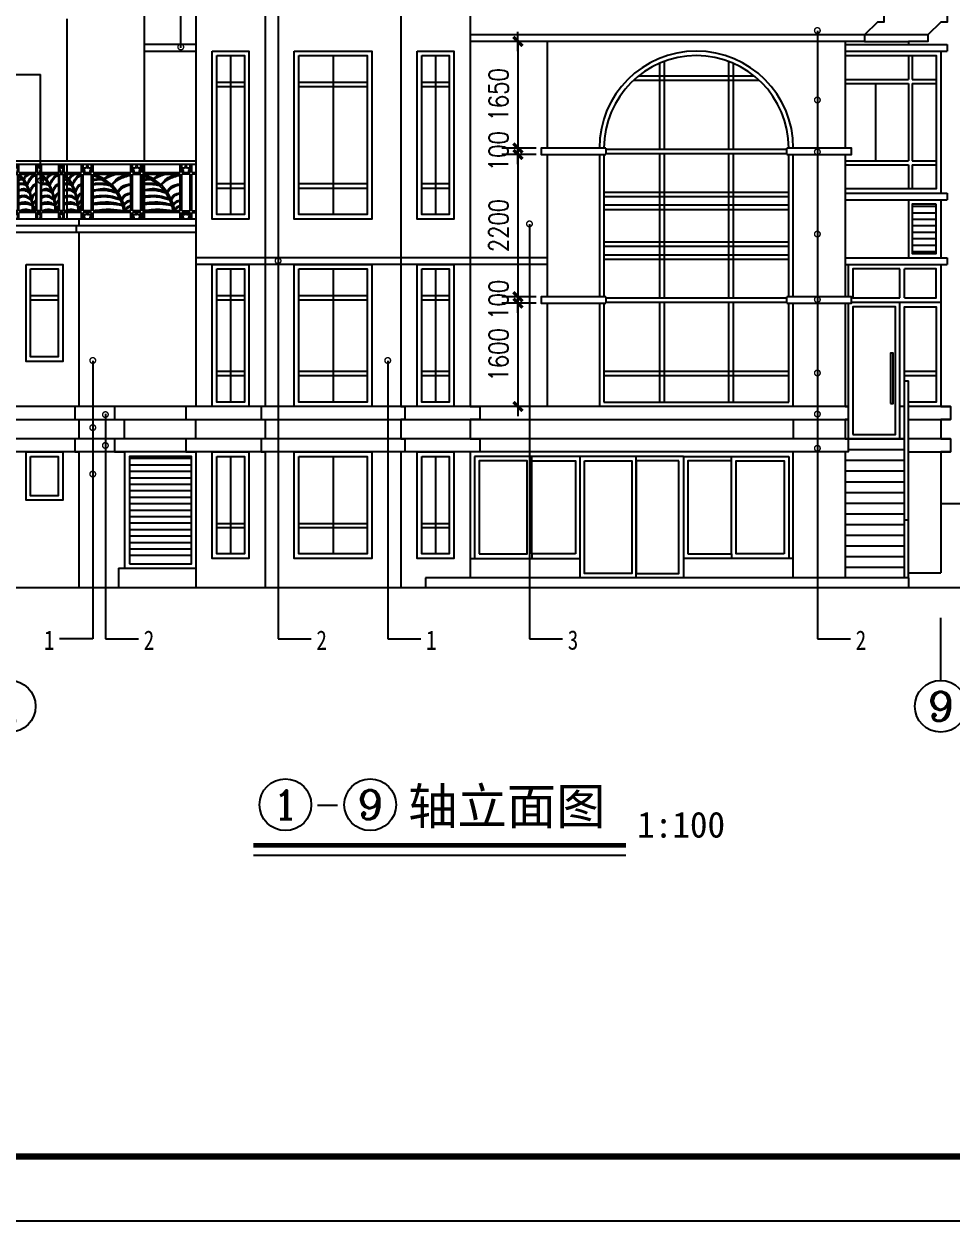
# Model space of a CAD drawing. Extents: x 12400 to 217743, y 90685 to 209848.
# Drawn here: x 58188 to 72545, y 136580 to 155101 of the extents above; entities that cross this region are included whole.
import ezdxf
from ezdxf.enums import TextEntityAlignment as Align

# ---------------------------------------------------------------- set-up
doc = ezdxf.new("R2010")
doc.units = 0
doc.header["$LTSCALE"] = 200
doc.layers.get('0').update_dxf_attribs({"linetype": 'CONTINUOUS'})
doc.layers.get('DEFPOINTS').update_dxf_attribs({"linetype": 'CONTINUOUS'})
for name, color, linetype in [('AXIS', 3, 'CONTINUOUS'), ('AXIS_TEXT', 7, 'CONTINUOUS'), ('GROUND', 2, 'CONTINUOUS'), ('LM', 143, 'CONTINUOUS'), ('LM-2', 5, 'CONTINUOUS'), ('LM-4', 4, 'CONTINUOUS'), ('LM-8', 8, 'CONTINUOUS'), ('PUB_DIM', 3, 'CONTINUOUS'), ('PUB_TEXT', 7, 'CONTINUOUS'), ('PUB_TITLE', 143, 'CONTINUOUS')]:
    doc.layers.add(name, color=color, linetype=linetype)
doc.styles.add('2', font='SIMHEI.TTF')
doc.styles.add('COMPLEX', font='COMPLEX')
doc.styles.add('DIM_FONT', font='SIMPLEX', dxfattribs={"width": 0.8})
doc.styles.add('黑体', font='SIMHEI.TTF', dxfattribs={"width": 0.8})
doc.dimstyles.new('DIMN', dxfattribs={"dimtxt": 300, "dimasz": 1, "dimexe": 250, "dimexo": 300, "dimgap": 150, "dimtad": 1, "dimdec": 0, "dimzin": 0, "dimdsep": 46, "dimtxsty": 'DIM_FONT', "dimblk": '_DIMX', "dimblk1": '_DIMX', "dimblk2": '_DIMX', "dimcen": 2.5, "dimclrt": 7, "dimadec": 0, "dimazin": 0, "dimtfac": 1, "dimtdec": 0, "dimtix": 1, "dimtmove": 2, "dimatfit": 3, "dimldrblk": '_DIMX', "dimfxl": 0, "dimtolj": 1, "dimtzin": 0, "dimarcsym": 0})
pattern_1 = [(0, (57574.87, 148680.76), (0, 100), [])]

# ---------------------------------------------------------------- blocks, each defined once
blk = doc.blocks.new('_AXISO')
blk.add_circle((0, 0), 0.5)
at = {"layer": 'AXIS_TEXT', "style": 'COMPLEX', "width": 1.041667}
blk.add_attdef('A', text='', height=0.56, dxfattribs=at).set_placement((-0.25, -0.28), (0.25, -0.28), align=Align.FIT)
blk = doc.blocks.new('TH')
for p, q in [((0, 710), (0, 835)), ((25, 710), (25, 835)), ((150, 710), (150, 835)), ((175, 710), (175, 835)), ((0, 125), (0, 685)), ((25, 710), (150, 710)), ((25, 685), (150, 685)), ((25, 125), (25, 685)), ((150, 125), (150, 685)), ((175, 710), (750, 710)), ((175, 685), (565, 685)), ((175, 685), (750, 685)), ((175, 125), (175, 685)), ((0, 0), (0, 100)), ((150, 125), (25, 125)), ((150, 100), (25, 100)), ((25, 0), (25, 100)), ((150, 0), (150, 100)), ((750, 125), (175, 125)), ((565, 125), (175, 125)), ((175, 0), (175, 100)), ((750, 100), (175, 100)), ((565, 100), (175, 100))]:
    blk.add_line(p, q)
for centre, radius, start, end in [((41, 720), 57.4, 59.1062, 106.1105), ((-59, 702), 112, 4.3251, 41.3186), ((305, 743), 236, 157.1421, 173.6725), ((-130, 743), 236, 6.3275, 22.8579), ((134, 720), 57.4, 73.8895, 120.8938), ((234, 702), 112, 138.6814, 175.6749), ((-33, 2), 714, 9.9017, 73.0283), ((-33, 2), 689, 10.2649, 72.3926), ((41, 10), 57.4, 59.1062, 106.1105), ((-59, -8), 112, 4.3251, 41.3186), ((169, 42), 100, 144.5085, 169.88), ((6, 42), 100, 10.12, 35.4915), ((134, 10), 57.4, 73.8895, 120.8938), ((234, -8), 112, 138.6814, 175.6749)]:
    blk.add_arc(centre, radius, start, end)
for points, knots in [([(298, 606), (230, 610), (207, 606), (186, 597), (175, 590)], [11.54051, 11.54051, 11.54051, 11.54051, 68.101495, 82.734987, 82.734987, 82.734987, 82.734987]), ([(311, 599), (282, 598), (213, 596), (184, 585), (175, 581)], [12.842203, 12.842203, 12.842203, 12.842203, 73.239021, 103.712336, 103.712336, 103.712336, 103.712336]), ([(339, 612), (366, 635), (407, 668), (458, 679), (488, 685)], [11.316943, 11.316943, 11.316943, 11.316943, 79.411531, 166.775768, 166.775768, 166.775768, 166.775768]), ([(344, 608), (364, 621), (424, 648), (485, 672), (526, 683), (536, 685)], [8.403903, 8.403903, 8.403903, 8.403903, 79.190626, 170.710652, 203.85402, 203.85402, 203.85402, 203.85402]), ([(455, 522), (485, 559), (558, 651), (673, 670), (750, 685)], [18.382361, 18.382361, 18.382361, 18.382361, 149.257436, 364.36972, 364.36972, 364.36972, 364.36972]), ([(460, 517), (490, 546), (568, 621), (681, 653), (750, 673)], [11.753988, 11.753988, 11.753988, 11.753988, 121.903235, 248.175263, 248.175263, 248.175263, 248.175263]), ([(422, 519), (372, 535), (328, 546), (230, 543), (197, 539), (175, 526)], [20.46358, 20.46358, 20.46358, 20.46358, 98.659831, 158.402876, 190.15021, 190.15021, 190.15021, 190.15021]), ([(435, 507), (401, 513), (350, 525), (243, 530), (197, 523), (175, 515)], [14.227381, 14.227381, 14.227381, 14.227381, 93.606029, 171.303801, 213.621379, 213.621379, 213.621379, 213.621379]), ([(519, 412), (465, 437), (421, 454), (320, 465), (202, 446), (175, 429)], [10.402189, 10.402189, 10.402189, 10.402189, 112.356432, 215.457104, 278.726643, 278.726643, 278.726643, 278.726643]), ([(532, 393), (474, 413), (391, 440), (237, 440), (186, 422), (175, 418)], [9.461171, 9.461171, 9.461171, 9.461171, 147.332663, 272.714736, 308.893502, 308.893502, 308.893502, 308.893502]), ([(550, 414), (568, 448), (616, 513), (696, 530), (750, 535)], [24.516136, 24.516136, 24.516136, 24.516136, 125.399949, 260.483794, 260.483794, 260.483794, 260.483794]), ([(557, 404), (580, 436), (618, 476), (689, 509), (732, 519), (750, 523)], [10.043055, 10.043055, 10.043055, 10.043055, 100.412782, 192.312138, 232.456968, 232.456968, 232.456968, 232.456968]), ([(611, 304), (622, 330), (649, 384), (712, 396), (750, 403)], [17.713745, 17.713745, 17.713745, 17.713745, 96.2191, 195.670393, 195.670393, 195.670393, 195.670393]), ([(617, 291), (631, 315), (663, 363), (718, 381), (750, 390)], [15.803995, 15.803995, 15.803995, 15.803995, 97.46221, 184.250808, 184.250808, 184.250808, 184.250808]), ([(582, 305), (520, 333), (434, 360), (322, 358), (204, 349), (175, 334)], [10.06018, 10.06018, 10.06018, 10.06018, 135.935988, 280.637583, 341.577987, 341.577987, 341.577987, 341.577987]), ([(591, 288), (542, 304), (426, 340), (305, 343), (175, 320)], [13.966972, 13.966972, 13.966972, 13.966972, 166.386698, 375.533597, 375.533597, 375.533597, 375.533597]), ([(619, 217), (568, 230), (482, 258), (349, 259), (215, 249), (175, 235)], [12.447391, 12.447391, 12.447391, 12.447391, 130.535251, 287.275388, 383.518027, 383.518027, 383.518027, 383.518027]), ([(645, 219), (658, 239), (684, 276), (728, 284), (750, 288)], [4.876858, 4.876858, 4.876858, 4.876858, 72.66447, 135.635774, 135.635774, 135.635774, 135.635774]), ([(647, 211), (662, 225), (693, 255), (730, 276), (750, 288)], [7.051475, 7.051475, 7.051475, 7.051475, 67.236273, 135.396703, 135.396703, 135.396703, 135.396703]), ([(667, 136), (671, 151), (690, 182), (716, 205), (750, 207)], [23.037268, 23.037268, 23.037268, 23.037268, 47.127246, 111.9889, 111.9889, 111.9889, 111.9889]), ([(670, 125), (679, 142), (698, 173), (733, 192), (750, 197)], [0, 0, 0, 0, 57.585157, 111.305637, 111.305637, 111.305637, 111.305637])]:
    blk.add_open_spline(points, degree=3, knots=knots)
for points in [[(624, 204), (442, 227), (175, 219)], [(644, 125), (440, 146), (175, 125)]]:
    blk.add_spline(points, degree=3)
blk = doc.blocks.new('A$C27C50CEE')
for p, q in [((0, 723), (0, 850)), ((25, 723), (25, 850)), ((153, 723), (153, 850)), ((178, 723), (178, 850)), ((0, 127), (0, 697)), ((25, 723), (153, 723)), ((25, 697), (153, 697)), ((25, 127), (25, 697)), ((153, 127), (153, 697)), ((178, 723), (763, 723)), ((178, 697), (575, 697)), ((178, 697), (763, 697)), ((178, 127), (178, 697)), ((0, 0), (0, 102)), ((153, 127), (25, 127)), ((153, 102), (25, 102)), ((25, 0), (25, 102)), ((153, 0), (153, 102)), ((763, 127), (178, 127)), ((575, 127), (178, 127)), ((178, 0), (178, 102)), ((763, 102), (178, 102)), ((575, 102), (178, 102))]:
    blk.add_line(p, q)
for centre, radius, start, end in [((42, 733), 58.4, 59.1062, 106.1105), ((-60, 714), 114, 4.3251, 41.3186), ((310, 757), 240, 157.1421, 173.6725), ((-132, 757), 240, 6.3275, 22.8579), ((136, 733), 58.4, 73.8895, 120.8938), ((238, 714), 114, 138.6814, 175.6749), ((-34, 2), 727, 9.9017, 73.0283), ((-34, 2), 701, 10.2649, 72.3926), ((42, 10), 58.4, 59.1062, 106.1105), ((-60, -9), 114, 4.3251, 41.3186), ((172, 42), 102, 144.5085, 169.88), ((6, 42), 102, 10.12, 35.4915), ((136, 10), 58.4, 73.8895, 120.8938), ((238, -9), 114, 138.6814, 175.6749)]:
    blk.add_arc(centre, radius, start, end)
for points, knots in [([(303, 617), (234, 620), (211, 617), (190, 607), (178, 600)], [11.54051, 11.54051, 11.54051, 11.54051, 68.101495, 82.734987, 82.734987, 82.734987, 82.734987]), ([(316, 610), (287, 609), (217, 606), (188, 596), (178, 592)], [12.842203, 12.842203, 12.842203, 12.842203, 73.239021, 103.712336, 103.712336, 103.712336, 103.712336]), ([(345, 623), (373, 647), (414, 680), (467, 691), (496, 697)], [11.316943, 11.316943, 11.316943, 11.316943, 79.411531, 166.775768, 166.775768, 166.775768, 166.775768]), ([(350, 619), (371, 632), (432, 660), (494, 684), (535, 695), (546, 697)], [8.403903, 8.403903, 8.403903, 8.403903, 79.190626, 170.710652, 203.85402, 203.85402, 203.85402, 203.85402]), ([(463, 532), (494, 569), (568, 663), (685, 682), (763, 697)], [18.382361, 18.382361, 18.382361, 18.382361, 149.257436, 364.36972, 364.36972, 364.36972, 364.36972]), ([(468, 526), (499, 556), (579, 632), (693, 665), (763, 685)], [11.753988, 11.753988, 11.753988, 11.753988, 121.903235, 248.175263, 248.175263, 248.175263, 248.175263]), ([(430, 528), (378, 545), (334, 556), (234, 553), (201, 549), (178, 536)], [20.46358, 20.46358, 20.46358, 20.46358, 98.659831, 158.402876, 190.15021, 190.15021, 190.15021, 190.15021]), ([(443, 516), (409, 523), (357, 534), (248, 540), (200, 532), (178, 524)], [14.227381, 14.227381, 14.227381, 14.227381, 93.606029, 171.303801, 213.621379, 213.621379, 213.621379, 213.621379]), ([(528, 419), (473, 445), (428, 463), (325, 474), (205, 454), (178, 437)], [10.402189, 10.402189, 10.402189, 10.402189, 112.356432, 215.457104, 278.726643, 278.726643, 278.726643, 278.726643]), ([(542, 400), (483, 420), (398, 448), (241, 448), (190, 430), (178, 426)], [9.461171, 9.461171, 9.461171, 9.461171, 147.332663, 272.714736, 308.893502, 308.893502, 308.893502, 308.893502]), ([(560, 421), (578, 456), (627, 522), (709, 540), (763, 544)], [24.516136, 24.516136, 24.516136, 24.516136, 125.399949, 260.483794, 260.483794, 260.483794, 260.483794]), ([(567, 411), (591, 444), (629, 485), (701, 518), (746, 529), (763, 532)], [10.043055, 10.043055, 10.043055, 10.043055, 100.412782, 192.312138, 232.456968, 232.456968, 232.456968, 232.456968]), ([(622, 310), (633, 336), (661, 391), (725, 403), (763, 410)], [17.713745, 17.713745, 17.713745, 17.713745, 96.2191, 195.670393, 195.670393, 195.670393, 195.670393]), ([(628, 297), (643, 321), (675, 369), (731, 388), (763, 397)], [15.803995, 15.803995, 15.803995, 15.803995, 97.46221, 184.250808, 184.250808, 184.250808, 184.250808]), ([(593, 311), (530, 339), (442, 367), (327, 365), (207, 355), (178, 340)], [10.06018, 10.06018, 10.06018, 10.06018, 135.935988, 280.637583, 341.577987, 341.577987, 341.577987, 341.577987]), ([(601, 293), (552, 310), (434, 346), (311, 349), (178, 326)], [13.966972, 13.966972, 13.966972, 13.966972, 166.386698, 375.533597, 375.533597, 375.533597, 375.533597]), ([(630, 221), (578, 234), (490, 262), (355, 264), (218, 254), (178, 239)], [12.447391, 12.447391, 12.447391, 12.447391, 130.535251, 287.275388, 383.518027, 383.518027, 383.518027, 383.518027]), ([(657, 223), (670, 243), (696, 281), (742, 289), (763, 293)], [4.876858, 4.876858, 4.876858, 4.876858, 72.66447, 135.635774, 135.635774, 135.635774, 135.635774]), ([(659, 215), (674, 229), (705, 259), (743, 281), (763, 293)], [7.051475, 7.051475, 7.051475, 7.051475, 67.236273, 135.396703, 135.396703, 135.396703, 135.396703]), ([(679, 139), (683, 153), (703, 185), (729, 208), (763, 211)], [23.037268, 23.037268, 23.037268, 23.037268, 47.127246, 111.9889, 111.9889, 111.9889, 111.9889]), ([(682, 127), (691, 145), (711, 177), (746, 195), (763, 201)], [0, 0, 0, 0, 57.585157, 111.305637, 111.305637, 111.305637, 111.305637])]:
    blk.add_open_spline(points, degree=3, knots=knots)
for points in [[(635, 207), (450, 231), (178, 223)], [(656, 127), (448, 148), (178, 127)]]:
    blk.add_spline(points, degree=3)
blk = doc.blocks.new('_DIMX')
blk.add_line((-150, 0), (150, 0))
at = {"const_width": 50}
blk.add_lwpolyline([(-70, -70), (70, 70)], dxfattribs=at)
blk = doc.blocks.new('*D2277')
at = {"layer": 'DEFPOINTS', "color": 0}
for p in [(66110, 154831), (65830, 153181), (66110, 153181)]:
    blk.add_point(p, dxfattribs=at)
at = {"layer": 'PUB_DIM', "color": 0, "lineweight": -2}
for p, q in [((66110, 154831), (65580, 154831)), ((65830, 154830), (65830, 153182)), ((66110, 153181), (65580, 153181))]:
    blk.add_line(p, q, dxfattribs=at)
for p, rotation in [((65830, 154831), 90), ((65830, 153181), 270)]:
    blk.add_blockref('_DIMX', p, dxfattribs=dict(at, rotation=rotation))
at = {"layer": 'PUB_DIM', "color": 7, "insert": (65530, 154006), "char_height": 300, "attachment_point": 5, "rotation": 90, "style": 'DIM_FONT'}
blk.add_mtext('\\A1;1650', dxfattribs=at)
blk = doc.blocks.new('*D2278')
at = {"layer": 'DEFPOINTS', "color": 0}
for p in [(66110, 153181), (65830, 153081), (66110, 153081)]:
    blk.add_point(p, dxfattribs=at)
at = {"layer": 'PUB_DIM', "color": 0, "lineweight": -2}
for p, q in [((66110, 153181), (65580, 153181)), ((65830, 153182), (65830, 153183)), ((65830, 153181), (65830, 153081)), ((66110, 153081), (65580, 153081)), ((65830, 153080), (65830, 153079))]:
    blk.add_line(p, q, dxfattribs=at)
for p, rotation in [((65830, 153181), 270), ((65830, 153081), 90)]:
    blk.add_blockref('_DIMX', p, dxfattribs=dict(at, rotation=rotation))
at = {"layer": 'PUB_DIM', "color": 7, "insert": (65530, 153131), "char_height": 300, "attachment_point": 5, "rotation": 90, "style": 'DIM_FONT'}
blk.add_mtext('\\A1;100', dxfattribs=at)
blk = doc.blocks.new('*D2279')
at = {"layer": 'DEFPOINTS', "color": 0}
for p in [(66110, 153081), (65830, 150881), (66110, 150881)]:
    blk.add_point(p, dxfattribs=at)
at = {"layer": 'PUB_DIM', "color": 0, "lineweight": -2}
for p, q in [((66110, 153081), (65580, 153081)), ((65830, 153080), (65830, 150882)), ((66110, 150881), (65580, 150881))]:
    blk.add_line(p, q, dxfattribs=at)
for p, rotation in [((65830, 153081), 90), ((65830, 150881), 270)]:
    blk.add_blockref('_DIMX', p, dxfattribs=dict(at, rotation=rotation))
at = {"layer": 'PUB_DIM', "color": 7, "insert": (65530, 151981), "char_height": 300, "attachment_point": 5, "rotation": 90, "style": 'DIM_FONT'}
blk.add_mtext('\\A1;2200', dxfattribs=at)
blk = doc.blocks.new('*D2280')
at = {"layer": 'DEFPOINTS', "color": 0}
for p in [(65830, 150781), (66110, 150881), (66110, 150781)]:
    blk.add_point(p, dxfattribs=at)
at = {"layer": 'PUB_DIM', "color": 0, "lineweight": -2}
for p, q in [((66110, 150881), (65580, 150881)), ((66110, 150781), (65580, 150781)), ((65830, 150882), (65830, 150883)), ((65830, 150881), (65830, 150781)), ((65830, 150780), (65830, 150779))]:
    blk.add_line(p, q, dxfattribs=at)
for p, rotation in [((65830, 150881), 270), ((65830, 150781), 90)]:
    blk.add_blockref('_DIMX', p, dxfattribs=dict(at, rotation=rotation))
at = {"layer": 'PUB_DIM', "color": 7, "insert": (65530, 150831), "char_height": 300, "attachment_point": 5, "rotation": 90, "style": 'DIM_FONT'}
blk.add_mtext('\\A1;100', dxfattribs=at)
blk = doc.blocks.new('*D2281')
at = {"layer": 'DEFPOINTS', "color": 0}
for p in [(66110, 150781), (65830, 149181), (66110, 149181)]:
    blk.add_point(p, dxfattribs=at)
at = {"layer": 'PUB_DIM', "color": 0, "lineweight": -2}
for p, q in [((66110, 150781), (65580, 150781)), ((65830, 150780), (65830, 149182)), ((66110, 149181), (65580, 149181))]:
    blk.add_line(p, q, dxfattribs=at)
for p, rotation in [((65830, 150781), 90), ((65830, 149181), 270)]:
    blk.add_blockref('_DIMX', p, dxfattribs=dict(at, rotation=rotation))
at = {"layer": 'PUB_DIM', "color": 7, "insert": (65530, 149981), "char_height": 300, "attachment_point": 5, "rotation": 90, "style": 'DIM_FONT'}
blk.add_mtext('\\A1;1600', dxfattribs=at)
blk = doc.blocks.new('_DOTSMALL')
at = {"color": 0, "linetype": 'ByBlock', "const_width": 0.5}
blk.add_lwpolyline([(-0.0625, 0, 1), (0.0625, 0, 1)], format="xyb", close=True, dxfattribs=at)

msp = doc.modelspace()

# ---------------------------------------------------------------- hatches: boundary and pattern name
at = {"layer": 'LM-8'}
h = msp.add_hatch(dxfattribs=at)
h.set_pattern_fill('_U', color=256, scale=100, style=0, pattern_type=0)
h.set_pattern_definition(pattern_1)
h.paths.add_polyline_path([(71929.076, 152310.756), (71929.076, 151550.756), (72299.076, 151550.756), (72299.076, 152310.756)])
h = msp.add_hatch(dxfattribs=at)
h.set_pattern_fill('_U', color=256, scale=100, style=0, pattern_type=0)
h.set_pattern_definition(pattern_1)
h.paths.add_polyline_path([(59819.076, 146830.756), (60779.076, 146830.756), (60779.076, 148410.756), (59819.076, 148410.756)])

# ---------------------------------------------------------------- linework, layer by layer
for p, q in [((72169.076, 154930.756), (65089.076, 154930.756)), ((72369.076, 152380.756), (72369.076, 151480.756))]:
    msp.add_line(p, q)
at = {"color": 0, "linetype": 'ByBlock', "const_width": 87.5}
for points in [[(59252.616, 149883.364, 1), (59252.616, 149905.239, 1)], [(63815.334, 149883.364, 1), (63815.334, 149905.239, 1)], [(59252.616, 148845.225, 1), (59252.616, 148867.1, 1)]]:
    msp.add_lwpolyline(points, format="xyb", close=True, dxfattribs=at)
at = {"layer": 'AXIS'}
msp.add_line((72369.076, 144943.632), (72369.076, 145910.438), dxfattribs=at)
at = {"layer": 'GROUND'}
msp.add_line((55406.259, 146380.756), (73056.795, 146380.756), dxfattribs=at)
at = {"layer": 'LM'}
for p, q in [((60049.076, 158480.756), (60049.076, 152980.756)), ((70889.076, 154780.756), (72469.076, 154780.756)), ((71189.14, 154830.756), (71869.076, 154830.756)), ((71869.076, 154830.756), (71869.076, 154780.756)), ((72369.076, 154680.756), (72369.076, 152480.756)), ((72469.076, 154780.756), (72469.076, 154680.756)), ((67159.076, 153080.756), (67159.076, 150880.756)), ((70019.076, 150880.756), (70019.076, 153080.756)), ((58025.228, 152930.756), (60849.076, 152930.756)), ((60049.076, 152915.756), (60049.076, 152080.756)), ((70889.076, 152480.756), (72469.076, 152480.756)), ((72469.076, 152480.756), (72469.076, 152380.756)), ((70889.076, 152380.756), (72469.076, 152380.756)), ((71869.076, 152380.756), (71869.076, 151480.756)), ((60849.076, 152080.756), (58025.228, 152080.756)), ((59039.37, 152080.756), (59039.37, 151980.756)), ((57969.076, 151980.756), (60849.076, 151980.756)), ((57969.076, 151880.756), (60849.076, 151880.756)), ((58994.834, 151980.756), (58994.834, 151880.756)), ((59039.37, 151880.756), (59039.37, 149180.756)), ((70889.076, 151480.756), (72469.076, 151480.756)), ((70889.076, 151380.756), (72469.076, 151380.756)), ((72369.076, 151380.756), (72369.076, 149180.756)), ((72469.076, 151480.756), (72469.076, 151380.756)), ((67159.076, 150780.756), (67159.076, 149250.756)), ((70019.076, 149250.756), (70019.076, 150780.756)), ((71869.076, 146530.756), (71869.076, 149580.756)), ((58977.238, 149180.756), (58977.238, 148980.756)), ((67159.076, 149250.756), (70019.076, 149250.756)), ((71809.076, 149180.756), (71739.076, 149180.756)), ((72519.076, 149180.756), (71869.076, 149180.756)), ((57969.076, 148980.756), (70939.076, 148980.756)), ((59039.37, 148980.756), (59039.37, 148680.756)), ((70089.076, 148980.756), (70089.076, 148680.756)), ((71869.076, 148980.756), (72519.076, 148980.756)), ((71809.076, 148680.756), (57969.076, 148680.756)), ((58977.238, 148680.756), (58977.238, 148480.756)), ((72519.076, 148680.756), (71869.076, 148680.756)), ((59039.37, 148480.756), (59039.37, 146380.756)), ((59749.076, 146680.756), (59749.076, 148480.756)), ((66789.076, 148410.756), (65159.076, 148410.756)), ((65159.076, 148410.756), (65159.076, 146830.756)), ((66789.076, 148410.756), (66789.076, 146530.756)), ((68389.076, 148410.756), (70019.076, 148410.756)), ((68389.076, 148410.756), (68389.076, 146530.756)), ((70019.076, 148410.756), (70019.076, 146830.756)), ((71869.076, 148480.756), (72519.076, 148480.756)), ((72369.076, 148480.756), (72369.076, 146607.084)), ((72369.076, 147680.756), (73846.298, 147680.756)), ((65089.076, 146830.756), (66789.076, 146830.756)), ((70089.076, 146830.756), (68389.076, 146830.756)), ((59649.076, 146680.756), (60849.076, 146680.756)), ((59649.076, 146680.756), (59649.076, 146380.756)), ((71869.076, 146607.084), (72369.076, 146607.084))]:
    msp.add_line(p, q, dxfattribs=at)
for points in [[(71869.011, 155280.756), (72469.17, 155280.756), (72469.17, 155130.756), (72369.076, 155130.756), (72169.076, 154930.756), (72169.076, 154830.756), (71869.076, 154830.756)], [(60849.076, 154780.756), (60049.076, 154780.756), (60049.076, 154680.756), (60849.076, 154680.756)], [(59039.37, 149180.756), (58977.238, 149180.756), (58977.238, 148980.756), (59039.37, 148980.756), (59039.37, 148680.756), (58977.238, 148680.756), (58977.238, 148480.756), (59039.37, 148480.756)], [(59740.317, 149180.756), (59590.317, 149180.756), (59590.317, 148980.756), (59740.317, 148980.756), (59740.317, 148680.756), (59590.317, 148680.756), (59590.317, 148480.756), (59740.317, 148480.756)], [(72369.076, 149180.756), (72519.076, 149180.756), (72519.076, 148980.756), (72369.076, 148980.756), (72369.076, 148680.756), (72519.076, 148680.756), (72519.076, 148480.756), (72369.076, 148480.756)], [(70089.076, 146530.756), (70089.076, 148480.756), (65089.076, 148480.756)]]:
    msp.add_lwpolyline(points, dxfattribs=at)
for points in [[(61101.38, 154680.756), (61667.066, 154680.756), (61667.066, 152080.756), (61101.38, 152080.756)], [(62369.076, 154680.756), (63569.076, 154680.756), (63569.076, 152080.756), (62369.076, 152080.756)], [(64271.086, 154680.756), (64836.771, 154680.756), (64836.771, 152080.756), (64271.086, 152080.756)], [(58221.38, 151380.756), (58787.066, 151380.756), (58787.066, 149880.756), (58221.38, 149880.756)], [(61101.38, 151380.756), (61667.066, 151380.756), (61667.066, 149180.756), (61101.38, 149180.756)], [(62369.076, 151380.756), (63569.076, 151380.756), (63569.076, 149180.756), (62369.076, 149180.756)], [(64271.086, 151380.756), (64836.771, 151380.756), (64836.771, 149180.756), (64271.086, 149180.756)], [(58221.38, 148480.756), (58787.066, 148480.756), (58787.066, 147730.756), (58221.38, 147730.756)], [(61101.38, 148480.756), (61667.066, 148480.756), (61667.066, 146830.756), (61101.38, 146830.756)], [(62369.076, 148480.756), (63569.076, 148480.756), (63569.076, 146830.756), (62369.076, 146830.756)], [(64271.086, 148480.756), (64836.771, 148480.756), (64836.771, 146830.756), (64271.086, 146830.756)]]:
    msp.add_lwpolyline(points, close=True, dxfattribs=at)
msp.add_arc((68589.076, 153180.756), 1430, 0, 180, dxfattribs=at)
at = {"layer": 'LM-2'}
for p, q in [((61919.37, 158630.756), (61919.37, 149180.756)), ((64018.781, 158630.756), (64018.781, 149180.756)), ((70889.14, 154830.756), (65089.076, 154830.756)), ((66289.076, 153180.756), (66289.076, 154830.756)), ((70889.076, 154830.756), (70889.076, 153180.756)), ((67189.076, 153180.756), (67189.076, 153080.756)), ((69989.076, 153080.756), (69989.076, 153180.756)), ((66289.076, 150880.756), (66289.076, 153080.756)), ((67089.076, 153080.756), (67089.076, 150880.756)), ((70089.076, 150880.756), (70089.076, 153080.756)), ((70889.076, 153080.756), (70889.076, 150880.756)), ((57993.181, 152980.756), (60849.076, 152980.756)), ((66289.076, 149180.756), (66289.076, 150780.756)), ((67089.076, 150780.756), (67089.076, 149180.756)), ((67189.076, 150880.756), (67189.076, 150780.756)), ((69989.076, 150780.756), (69989.076, 150880.756)), ((70089.076, 149180.756), (70089.076, 150780.756)), ((70889.076, 150780.756), (70889.076, 149180.756)), ((70939.076, 149180.756), (57969.076, 149180.756)), ((70939.076, 148480.756), (57969.076, 148480.756)), ((61919.37, 148480.756), (61919.37, 146380.756)), ((64018.781, 148480.756), (64018.781, 146380.756)), ((70889.076, 148480.756), (70889.076, 146530.756)), ((64398.781, 146530.756), (64398.781, 146380.756)), ((71869.076, 146530.756), (64398.781, 146530.756)), ((71869.076, 146530.756), (71869.076, 146380.756))]:
    msp.add_line(p, q, dxfattribs=at)
for points in [[(70889.076, 155280.756), (71489.234, 155280.756), (71489.234, 155130.756), (71389.14, 155130.756), (71189.14, 154930.756), (71189.14, 154830.756), (70889.14, 154830.756)], [(67189.076, 153180.756), (66189.076, 153180.756), (66189.076, 153080.756), (67189.076, 153080.756)], [(69989.076, 153080.756), (70989.076, 153080.756), (70989.076, 153180.756), (69989.076, 153180.756)], [(67189.076, 150880.756), (66189.076, 150880.756), (66189.076, 150780.756), (67189.076, 150780.756)], [(69989.076, 150780.756), (70989.076, 150780.756), (70989.076, 150880.756), (69989.076, 150880.756)], [(61919.37, 149180.756), (61857.238, 149180.756), (61857.238, 148980.756), (61919.37, 148980.756), (61919.37, 148680.756), (61857.238, 148680.756), (61857.238, 148480.756), (61919.37, 148480.756)], [(64018.781, 149180.756), (64080.913, 149180.756), (64080.913, 148980.756), (64018.781, 148980.756), (64018.781, 148680.756), (64080.913, 148680.756), (64080.913, 148480.756), (64018.781, 148480.756)], [(70889.076, 149180.756), (70939.076, 149180.756), (70939.076, 148980.756), (70889.076, 148980.756), (70889.076, 148680.756), (70939.076, 148680.756), (70939.076, 148480.756), (70889.076, 148480.756)]]:
    msp.add_lwpolyline(points, dxfattribs=at)
msp.add_arc((68589.076, 153180.756), 1500, 0, 180, dxfattribs=at)
at = {"layer": 'LM-4'}
for p, q in [((60849.076, 158630.756), (60849.076, 149180.756)), ((65089.076, 158630.756), (65089.076, 149180.756)), ((60849.076, 148480.756), (60849.076, 146380.756)), ((65089.076, 148480.756), (65089.076, 146530.756))]:
    msp.add_line(p, q, dxfattribs=at)
for points in [[(60840.317, 149180.756), (60690.317, 149180.756), (60690.317, 148980.756), (60840.317, 148980.756), (60840.317, 148680.756), (60690.317, 148680.756), (60690.317, 148480.756), (60840.317, 148480.756)], [(65089.076, 149180.756), (65239.076, 149180.756), (65239.076, 148980.756), (65089.076, 148980.756), (65089.076, 148680.756), (65239.076, 148680.756), (65239.076, 148480.756), (65089.076, 148480.756)]]:
    msp.add_lwpolyline(points, dxfattribs=at)
at = {"layer": 'LM-8'}
for p, q in [((58849.076, 155180.756), (58849.076, 152980.756)), ((70889.076, 154680.756), (72469.076, 154680.756)), ((61384.223, 154610.756), (61384.223, 152150.756)), ((62969.076, 154610.756), (62969.076, 152150.756)), ((64553.929, 154610.756), (64553.929, 152150.756)), ((68019.076, 154492.244), (68019.076, 153165.756)), ((68089.076, 154520.495), (68089.076, 153165.756)), ((69089.076, 154520.495), (69089.076, 153165.756)), ((69159.076, 154492.244), (69159.076, 153165.756)), ((71869.076, 154610.756), (71869.076, 154240.756)), ((71929.076, 154610.756), (71929.076, 154240.756)), ((67699.975, 154300.756), (69478.176, 154300.756)), ((61171.38, 154200.756), (61597.066, 154200.756)), ((61171.38, 154130.756), (61597.066, 154130.756)), ((62439.076, 154200.756), (63499.076, 154200.756)), ((62439.076, 154130.756), (63499.076, 154130.756)), ((64341.086, 154200.756), (64766.771, 154200.756)), ((64341.086, 154130.756), (64766.771, 154130.756)), ((67618.303, 154230.756), (69559.849, 154230.756)), ((70889.076, 154240.756), (71869.076, 154240.756)), ((70889.076, 154180.756), (71869.076, 154180.756)), ((71364.076, 152980.756), (71364.076, 154180.756)), ((71869.076, 154180.756), (71869.076, 152980.756)), ((71929.076, 154240.756), (72299.076, 154240.756)), ((71929.076, 154180.756), (72299.076, 154180.756)), ((71929.076, 154180.756), (71929.076, 152980.756)), ((67189.076, 153165.756), (69989.076, 153165.756)), ((67189.076, 153095.756), (69989.076, 153095.756)), ((68019.076, 153095.756), (68019.076, 150865.756)), ((68089.076, 153095.756), (68089.076, 150865.756)), ((69089.076, 153095.756), (69089.076, 150865.756)), ((69159.076, 153095.756), (69159.076, 150865.756)), ((58849.076, 152915.756), (58849.076, 152080.756)), ((60604.821, 152803.51), (60604.821, 152930.756)), ((60630.27, 152803.51), (60630.27, 152930.756)), ((60630.27, 152803.51), (60757.516, 152803.51)), ((60757.516, 152803.51), (60757.516, 152930.756)), ((60782.965, 152803.51), (60782.965, 152930.756)), ((60782.965, 152803.51), (60849.076, 152803.51)), ((70889.076, 152980.756), (71869.076, 152980.756)), ((70889.076, 152920.756), (71869.076, 152920.756)), ((71869.076, 152920.756), (71869.076, 152550.756)), ((71929.076, 152980.756), (72299.076, 152980.756)), ((71929.076, 152920.756), (72299.076, 152920.756)), ((71929.076, 152920.756), (71929.076, 152550.756)), ((60604.821, 152208.001), (60604.821, 152778.061)), ((60630.27, 152208.001), (60630.27, 152778.061)), ((60757.516, 152778.061), (60630.27, 152778.061)), ((60757.516, 152208.001), (60757.516, 152778.061)), ((60782.965, 152208.001), (60782.965, 152778.061)), ((60849.076, 152778.061), (60782.965, 152778.061)), ((61171.38, 152630.756), (61597.066, 152630.756)), ((62439.076, 152630.756), (63499.076, 152630.756)), ((64341.086, 152630.756), (64766.771, 152630.756)), ((61171.38, 152560.756), (61597.066, 152560.756)), ((62439.076, 152560.756), (63499.076, 152560.756)), ((64341.086, 152560.756), (64766.771, 152560.756)), ((67159.076, 152500.756), (70019.076, 152500.756)), ((67159.076, 152430.756), (70019.076, 152430.756)), ((67159.076, 152300.756), (70019.076, 152300.756)), ((60604.821, 152080.756), (60604.821, 152182.552)), ((60630.27, 152208.001), (60757.516, 152208.001)), ((60630.27, 152080.756), (60630.27, 152182.552)), ((60630.27, 152182.552), (60757.516, 152182.552)), ((60757.516, 152080.756), (60757.516, 152182.552)), ((60782.965, 152208.001), (60849.076, 152208.001)), ((60782.965, 152080.756), (60782.965, 152182.552)), ((60782.965, 152182.552), (60849.076, 152182.552)), ((67159.076, 152230.756), (70019.076, 152230.756)), ((67159.076, 151730.756), (70019.076, 151730.756)), ((67159.076, 151660.756), (70019.076, 151660.756)), ((67159.076, 151530.756), (70019.076, 151530.756)), ((66289.076, 151480.756), (60849.076, 151480.756)), ((66289.076, 151380.756), (60849.076, 151380.756)), ((67159.076, 151460.756), (70019.076, 151460.756)), ((70939.076, 151380.756), (70939.076, 150880.756)), ((61384.223, 151310.756), (61384.223, 149250.756)), ((62969.076, 151310.756), (62969.076, 149250.756)), ((64553.929, 151310.756), (64553.929, 149250.756)), ((71739.076, 150865.756), (71739.076, 151310.756)), ((71809.076, 150865.756), (71809.076, 151310.756)), ((58291.38, 150900.756), (58717.066, 150900.756)), ((58291.38, 150830.756), (58717.066, 150830.756)), ((61171.38, 150900.756), (61597.066, 150900.756)), ((61171.38, 150830.756), (61597.066, 150830.756)), ((62439.076, 150900.756), (63499.076, 150900.756)), ((62439.076, 150830.756), (63499.076, 150830.756)), ((64341.086, 150900.756), (64766.771, 150900.756)), ((64341.086, 150830.756), (64766.771, 150830.756)), ((67189.076, 150865.756), (69989.076, 150865.756)), ((67189.076, 150795.756), (69989.076, 150795.756)), ((68019.076, 150795.756), (68019.076, 149250.756)), ((68089.076, 150795.756), (68089.076, 149250.756)), ((69089.076, 150795.756), (69089.076, 149250.756)), ((69159.076, 150795.756), (69159.076, 149250.756)), ((70939.076, 150780.756), (70939.076, 148680.756)), ((70989.076, 150795.756), (72369.076, 150795.756)), ((71739.076, 148680.756), (71739.076, 150795.756)), ((61171.38, 149730.756), (61597.066, 149730.756)), ((61171.38, 149660.756), (61597.066, 149660.756)), ((62439.076, 149730.756), (63499.076, 149730.756)), ((62439.076, 149660.756), (63499.076, 149660.756)), ((64341.086, 149730.756), (64766.771, 149730.756)), ((64341.086, 149660.756), (64766.771, 149660.756)), ((67159.076, 149730.756), (70019.076, 149730.756)), ((67159.076, 149660.756), (70019.076, 149660.756)), ((71809.076, 149730.756), (72299.076, 149730.756)), ((71809.076, 149660.756), (72299.076, 149660.756)), ((71809.076, 146530.756), (71809.076, 149580.756)), ((71809.076, 149580.756), (71869.076, 149580.756)), ((70939.076, 148680.756), (71809.076, 148680.756)), ((61384.223, 148410.756), (61384.223, 146900.756)), ((62969.076, 148410.756), (62969.076, 146900.756)), ((64553.929, 148410.756), (64553.929, 146900.756)), ((66044.076, 148340.756), (66044.076, 148410.756)), ((66789.076, 148410.756), (66789.076, 146530.756)), ((68389.076, 148410.756), (66789.076, 148410.756)), ((67659.076, 146530.756), (67659.076, 148410.756)), ((69134.076, 148340.756), (69134.076, 148410.756)), ((70939.076, 148515.316), (71809.076, 148515.316)), ((70889.076, 148349.936), (71809.076, 148349.936)), ((70889.076, 148184.556), (71809.076, 148184.556)), ((70889.076, 148019.176), (71809.076, 148019.176)), ((70889.076, 147853.796), (71809.076, 147853.796)), ((70889.076, 147688.416), (71809.076, 147688.416)), ((70889.076, 147523.036), (71809.076, 147523.036)), ((71809.076, 147430.756), (71869.076, 147430.756)), ((61171.38, 147370.756), (61597.066, 147370.756)), ((61171.38, 147310.756), (61597.066, 147310.756)), ((62439.076, 147370.756), (63499.076, 147370.756)), ((62439.076, 147310.756), (63499.076, 147310.756)), ((64341.086, 147370.756), (64766.771, 147370.756)), ((64341.086, 147310.756), (64766.771, 147310.756)), ((70889.076, 147357.656), (71809.076, 147357.656)), ((70889.076, 147192.276), (71809.076, 147192.276)), ((66044.076, 146900.756), (66044.076, 146830.756)), ((69134.076, 146900.756), (69134.076, 146830.756)), ((70889.076, 147026.896), (71809.076, 147026.896)), ((70889.076, 146861.516), (71809.076, 146861.516)), ((70889.076, 146696.136), (71809.076, 146696.136))]:
    msp.add_line(p, q, dxfattribs=at)
for points in [[(61171.38, 154610.756), (61597.066, 154610.756), (61597.066, 152150.756), (61171.38, 152150.756)], [(62439.076, 154610.756), (63499.076, 154610.756), (63499.076, 152150.756), (62439.076, 152150.756)], [(64341.086, 154610.756), (64766.771, 154610.756), (64766.771, 152150.756), (64341.086, 152150.756)], [(72299.076, 152310.756), (71929.076, 152310.756), (71929.076, 151550.756), (72299.076, 151550.756)], [(58291.38, 151310.756), (58717.066, 151310.756), (58717.066, 149950.756), (58291.38, 149950.756)], [(61171.38, 151310.756), (61597.066, 151310.756), (61597.066, 149250.756), (61171.38, 149250.756)], [(62439.076, 151310.756), (63499.076, 151310.756), (63499.076, 149250.756), (62439.076, 149250.756)], [(64341.086, 151310.756), (64766.771, 151310.756), (64766.771, 149250.756), (64341.086, 149250.756)], [(71009.076, 148750.756), (71669.076, 148750.756), (71669.076, 150725.756), (71009.076, 150725.756)], [(71595.014, 149226.52), (71631.442, 149226.52), (71631.442, 150009.283), (71595.014, 150009.283)], [(58291.38, 148410.756), (58717.066, 148410.756), (58717.066, 147800.756), (58291.38, 147800.756)], [(59819.076, 146750.756), (60779.076, 146750.756), (60779.076, 148410.756), (59819.076, 148410.756)], [(61171.38, 148410.756), (61597.066, 148410.756), (61597.066, 146900.756), (61171.38, 146900.756)], [(62439.076, 148410.756), (63499.076, 148410.756), (63499.076, 146900.756), (62439.076, 146900.756)], [(64341.086, 148410.756), (64766.771, 148410.756), (64766.771, 146900.756), (64341.086, 146900.756)], [(65229.076, 146900.756), (65974.076, 146900.756), (65974.076, 148340.756), (65229.076, 148340.756)], [(66719.076, 146900.756), (66044.076, 146900.756), (66044.076, 148340.756), (66719.076, 148340.756)], [(66859.076, 148340.756), (67589.076, 148340.756), (67589.076, 146600.756), (66859.076, 146600.756)], [(68319.076, 148340.756), (67659.076, 148340.756), (67659.076, 146600.756), (68319.076, 146600.756)], [(68459.076, 146900.756), (69134.076, 146900.756), (69134.076, 148340.756), (68459.076, 148340.756)], [(69949.076, 146900.756), (69204.076, 146900.756), (69204.076, 148340.756), (69949.076, 148340.756)]]:
    msp.add_lwpolyline(points, close=True, dxfattribs=at)
for points in [[(70889.076, 154610.756), (70889.076, 154610.756), (72299.076, 154610.756), (72299.076, 152550.756), (70889.076, 152550.756), (70889.076, 152550.756)], [(71739.076, 151310.756), (71009.076, 151310.756), (71009.076, 150865.756), (71739.076, 150865.756)], [(71809.076, 150865.756), (72299.076, 150865.756), (72299.076, 151310.756), (71809.076, 151310.756)], [(71809.076, 149580.756), (71809.076, 150725.756), (72299.076, 150725.756), (72299.076, 149250.756), (71869.076, 149250.756)]]:
    msp.add_lwpolyline(points, dxfattribs=at)
for centre, radius, start, end in [((60646.488, 152813.78), 58.444, 59.1061928, 106.1104786), ((60544.974, 152794.945), 113.569, 4.3251341, 41.3185742), ((60915.201, 152837.463), 240.168, 157.1420506, 173.6725437), ((60472.585, 152837.463), 240.168, 6.3274563, 22.8579494), ((60741.298, 152813.78), 58.444, 73.8895214, 120.8938072), ((60842.812, 152794.945), 113.569, 138.6814258, 175.6748659), ((60646.488, 152091.026), 58.444, 59.1061928, 106.1104786), ((60544.974, 152072.191), 113.569, 4.3251341, 41.3185742), ((60777.098, 152123.221), 102.192, 144.5084733, 169.8799786), ((60610.688, 152123.221), 102.192, 10.1200214, 35.4915267), ((60741.298, 152091.026), 58.444, 73.8895214, 120.8938072), ((60842.812, 152072.191), 113.569, 138.6814258, 175.6748659)]:
    msp.add_arc(centre, radius, start, end, dxfattribs=at)
at = {"layer": 'PUB_TEXT'}
for p, q in [((60613.846, 154733.774), (60613.846, 163143.417)), ((62119.129, 158450.098), (62119.129, 145586.445)), ((70461.252, 154992.371), (70461.252, 145586.445)), ((57972.882, 154321.239), (58445.566, 154321.239)), ((58445.566, 152667.294), (58445.566, 154321.239)), ((66007.485, 152001), (66007.485, 145586.445)), ((59252.616, 149887.461), (59252.616, 145586.445)), ((63815.334, 149887.461), (63815.334, 145586.445)), ((59448.024, 149067.486), (59448.024, 145586.445)), ((59252.616, 145586.445), (58739.194, 145586.445)), ((59448.024, 145586.445), (59961.446, 145586.445)), ((62119.129, 145586.445), (62632.551, 145586.445)), ((63815.334, 145586.445), (64328.756, 145586.445)), ((66007.485, 145586.445), (66520.908, 145586.445)), ((70461.252, 145586.445), (70974.674, 145586.445))]:
    msp.add_line(p, q, dxfattribs=at)
at = {"layer": 'PUB_TITLE'}
msp.add_line((62730.793, 143014.907), (63039.794, 143014.907), dxfattribs=at)
msp.add_lwpolyline([(96505.091, 136580.05), (12405.091, 136580.05), (12405.091, 195980.05), (96505.091, 195980.05)], close=True, dxfattribs=at)
at = {"layer": 'PUB_TITLE', "const_width": 100}
msp.add_lwpolyline([(95505.091, 137580.05), (95505.091, 194980.05), (14905.091, 194980.05), (14905.091, 137580.05)], close=True, dxfattribs=at)
at = {"layer": 'PUB_TITLE', "const_width": 70}
msp.add_lwpolyline([(61736.748, 142392.325), (67500.804, 142392.325)], dxfattribs=at)
at = {"layer": 'PUB_TITLE'}
msp.add_lwpolyline([(61736.748, 142242.325), (67500.804, 142242.325)], dxfattribs=at)

# ---------------------------------------------------------------- block references
at = {"layer": 'AXIS'}
ref = msp.add_blockref('_AXISO', (57969.076, 144543.632), dxfattribs=dict(at, xscale=800, yscale=800, zscale=800))
ref.add_attrib('A', '1', dxfattribs={"layer": 'AXIS_TEXT', "height": 448, "style": 'COMPLEX', "width": 2.083333}).set_placement((57769.076, 144319.632), (58169.076, 144319.632), align=Align.FIT)
ref = msp.add_blockref('_AXISO', (72369.076, 144543.632), dxfattribs=dict(at, xscale=800, yscale=800, zscale=800))
ref.add_attrib('A', '9', dxfattribs={"layer": 'AXIS_TEXT', "height": 448, "style": 'COMPLEX', "width": 1.339286}).set_placement((72169.076, 144319.632), (72569.076, 144319.632), align=Align.FIT)
at = {"layer": 'LM-8', "xscale": 0.46, "zscale": 0.46}
for p in [(58025.228, 152080.756), (58376.426, 152080.756), (58727.624, 152080.756)]:
    msp.add_blockref('A$C27C50CEE', p, dxfattribs=at)
at = {"layer": 'LM-8', "xscale": 1.017964071856216, "yscale": 1.017964071856216, "zscale": 1.017964071856216}
for p in [(59078.821, 152080.756), (59841.821, 152080.756)]:
    msp.add_blockref('TH', p, dxfattribs=at)
at = {"layer": 'PUB_TEXT', "yscale": 175, "zscale": 175, "rotation": 90}
for p, xscale in [((70461.252, 154999.212), 175), ((60613.846, 154744.195), -175), ((70461.252, 153924.454), 175), ((70461.252, 153122.171), 175), ((58445.566, 152677.716), -175), ((66007.485, 152007.841), 175), ((70461.252, 151850.627), 175), ((62119.129, 151436.683), 175), ((70461.252, 150836.419), 175), ((70461.252, 149701.112), 175), ((59448.024, 149057.153), 175), ((70461.252, 149065.34), 175), ((59448.024, 148579.753), 175), ((70461.252, 148535.53), 175), ((59252.616, 148136.761), 175)]:
    msp.add_blockref('_DOTSMALL', p, dxfattribs=dict(at, xscale=xscale))
at = {"layer": 'PUB_TITLE'}
ref = msp.add_blockref('_AXISO', (62232.681, 143020.88), dxfattribs=dict(at, xscale=800, yscale=800, zscale=800))
ref.add_attrib('A', '1', dxfattribs={"layer": 'AXIS_TEXT', "height": 448, "style": 'COMPLEX', "width": 2.083333}).set_placement((62032.681, 142796.88), (62432.681, 142796.88), align=Align.FIT)
ref = msp.add_blockref('_AXISO', (63543.902, 143020.88), dxfattribs=dict(at, xscale=800, yscale=800, zscale=800))
ref.add_attrib('A', '9', dxfattribs={"layer": 'AXIS_TEXT', "height": 448, "style": 'COMPLEX', "width": 1.339286}).set_placement((63343.902, 142796.88), (63743.902, 142796.88), align=Align.FIT)

# ---------------------------------------------------------------- texts
at = {"layer": 'PUB_TEXT', "style": '黑体', "width": 0.8}
for s, p in [('1', (58578.753, 145567.645)), ('2', (60121.887, 145567.645)), ('2', (62792.991, 145567.645)), ('1', (64489.196, 145567.645)), ('3', (66681.348, 145567.645)), ('2', (71135.115, 145567.645))]:
    msp.add_text(s, height=300, dxfattribs=at).set_placement(p, align=Align.MIDDLE)
at = {"layer": 'PUB_TITLE', "style": '2'}
for s, height, p in [('轴立面图', 560, (64129.977, 142718.331)), ('1:100', 400, (67673.591, 142512.948))]:
    msp.add_text(s, height=height, dxfattribs=at).set_placement(p)

# ---------------------------------------------------------------- dimensions: what is measured, and where the dimension line sits
at = {"layer": 'PUB_DIM'}
for base, p1, p2, picture, middle in [((65829.936, 153180.756), (66109.698, 154830.756), (66109.698, 153180.756), '*D2277', (65529.936, 154005.756)), ((65829.936, 153080.756), (66109.698, 153180.756), (66109.698, 153080.756), '*D2278', (65529.936, 153130.756)), ((65829.936, 150880.756), (66109.698, 153080.756), (66109.698, 150880.756), '*D2279', (65529.936, 151980.756)), ((65829.936, 150780.756), (66109.698, 150880.756), (66109.698, 150780.756), '*D2280', (65529.936, 150830.756)), ((65829.936, 149180.756), (66109.698, 150780.756), (66109.698, 149180.756), '*D2281', (65529.936, 149980.756))]:
    dim = msp.add_linear_dim(base=base, p1=p1, p2=p2, angle=90, dimstyle='DIMN', override={"dimexo": 0, "dimblk1": '_DIMX', "dimblk2": '_DIMX', "dimsah": 1}, dxfattribs=at)
    dim.commit()
    dim.dimension.update_dxf_attribs({"geometry": picture, "text_midpoint": middle})

doc.saveas('drawing.dxf')
